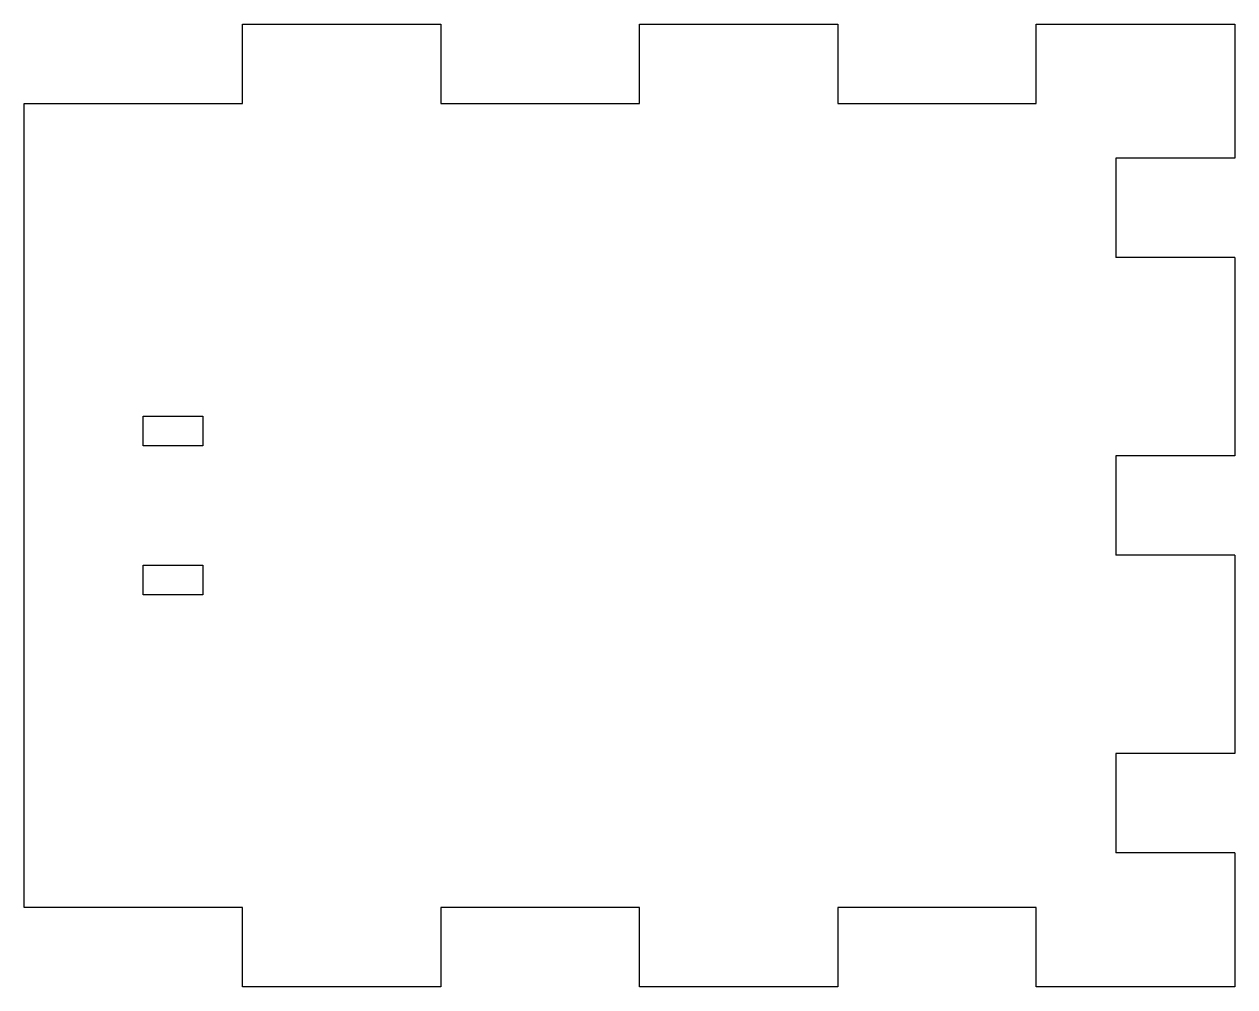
# Model space of a CAD drawing. Header units: millimetres. Extents: x 0 to 61, y -4 to 44.5.
import ezdxf

# ---------------------------------------------------------------- set-up
doc = ezdxf.new("R2010")
doc.units = ezdxf.units.MM

msp = doc.modelspace()

# ---------------------------------------------------------------- linework, layer by layer
at = {"color": 7, "linetype": 'Continuous', "lineweight": 25}
for p, q in [((11, 44.5), (21, 44.5)), ((11, 40.5), (11, 44.5)), ((21, 44.5), (21, 40.5)), ((31, 44.5), (41, 44.5)), ((31, 40.5), (31, 44.5)), ((41, 44.5), (41, 40.5)), ((51, 44.5), (61, 44.5)), ((51, 40.5), (51, 44.5)), ((61, 44.5), (61, 37.75)), ((0, 0), (0, 40.5)), ((0, 40.5), (11, 40.5)), ((21, 40.5), (31, 40.5)), ((41, 40.5), (51, 40.5)), ((55, 37.75), (55, 32.75)), ((61, 37.75), (55, 37.75)), ((61, 32.75), (55, 32.75)), ((61, 32.75), (61, 22.75)), ((6, 23.25), (6, 24.75)), ((6, 24.75), (9, 24.75)), ((9, 24.75), (9, 23.25)), ((9, 23.25), (6, 23.25)), ((55, 22.75), (55, 17.75)), ((61, 22.75), (55, 22.75)), ((61, 17.75), (55, 17.75)), ((61, 17.75), (61, 7.75)), ((6, 15.75), (6, 17.25)), ((6, 17.25), (9, 17.25)), ((9, 17.25), (9, 15.75)), ((9, 15.75), (6, 15.75)), ((55, 7.75), (55, 2.75)), ((61, 7.75), (55, 7.75)), ((61, 2.75), (55, 2.75)), ((61, 2.75), (61, -4)), ((11, 0), (0, 0)), ((11, -4), (11, 0)), ((21, 0), (21, -4)), ((31, 0), (21, 0)), ((31, -4), (31, 0)), ((41, 0), (41, -4)), ((51, 0), (41, 0)), ((51, -4), (51, 0)), ((21, -4), (11, -4)), ((41, -4), (31, -4)), ((61, -4), (51, -4))]:
    msp.add_line(p, q, dxfattribs=at)

doc.saveas('drawing.dxf')
